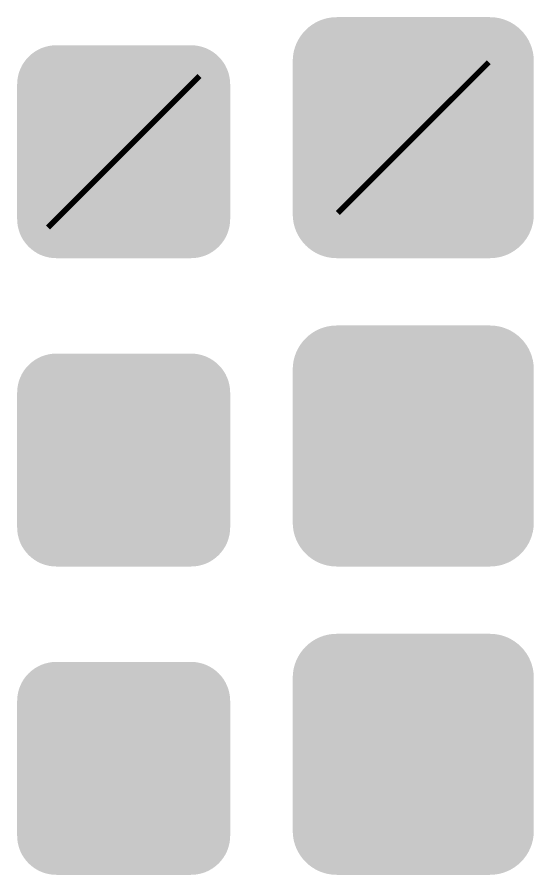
# Model space of a CAD drawing. Header units: millimetres. Extents: x 5277 to 6029, y 2052 to 2709.
# Drawn here: x 5846.91 to 5865.33, y 2557.63 to 2588.23 of the extents above; entities that cross this region are included whole.
import ezdxf

# ---------------------------------------------------------------- set-up
doc = ezdxf.new("R2010")
doc.units = ezdxf.units.MM
doc.layers.add('AutoService', color=7, linetype='CONTINUOUS', true_color=0x000000)

# ---------------------------------------------------------------- blocks, each defined once
blk = doc.blocks.new('602030903_ликв_рз')
at = {"layer": 'AutoService', "linetype": 'Continuous'}
h = blk.add_hatch(color=256, dxfattribs=at)
edge = h.paths.add_edge_path()
edge.add_spline(control_points=[(-0.095, -0.169), (-0.095, 0.599), (0.531, 1.225), (1.3, 1.225)], knot_values=[-1, -1, -1, -1, 0, 0, 0, 0], degree=3, periodic=0)
edge.add_line((1.3, 1.225), (6.108, 1.225))
edge.add_spline(control_points=[(6.108, 1.225), (6.877, 1.225), (7.503, 0.599), (7.503, -0.169)], knot_values=[-1, -1, -1, -1, 0, 0, 0, 0], degree=3, periodic=0)
edge.add_line((7.503, -0.169), (7.503, -4.978))
edge.add_spline(control_points=[(7.503, -4.978), (7.503, -5.747), (6.877, -6.372), (6.108, -6.372)], knot_values=[-1, -1, -1, -1, 0, 0, 0, 0], degree=3, periodic=0)
edge.add_line((6.108, -6.372), (1.3, -6.372))
edge.add_spline(control_points=[(1.3, -6.372), (0.531, -6.372), (-0.095, -5.747), (-0.095, -4.978)], knot_values=[-1, -1, -1, -1, 0, 0, 0, 0], degree=3, periodic=0)
edge.add_line((-0.095, -4.978), (-0.095, -0.169))
edge = h.paths.add_edge_path(flags=16)
edge.add_spline(control_points=[(0.218, -4.978), (0.218, -5.577), (0.701, -6.059), (1.3, -6.059)], knot_values=[-1, -1, -1, -1, 0, 0, 0, 0], degree=3, periodic=0)
edge.add_line((1.3, -6.059), (6.108, -6.059))
edge.add_spline(control_points=[(6.108, -6.059), (6.707, -6.059), (7.19, -5.577), (7.19, -4.978)], knot_values=[-1, -1, -1, -1, 0, 0, 0, 0], degree=3, periodic=0)
edge.add_line((7.19, -4.978), (7.19, -0.169))
edge.add_spline(control_points=[(7.19, -0.169), (7.19, 0.43), (6.707, 0.912), (6.108, 0.912)], knot_values=[-1, -1, -1, -1, 0, 0, 0, 0], degree=3, periodic=0)
edge.add_line((6.108, 0.912), (1.3, 0.912))
edge.add_spline(control_points=[(1.3, 0.912), (0.701, 0.912), (0.218, 0.43), (0.218, -0.169)], knot_values=[-1, -1, -1, -1, 0, 0, 0, 0], degree=3, periodic=0)
edge.add_line((0.218, -0.169), (0.218, -4.978))
at = {"layer": 'AutoService', "linetype": 'Continuous', "true_color": 0xffffff}
h = blk.add_hatch(color=7, dxfattribs=at)
edge = h.paths.add_edge_path()
edge.add_spline(control_points=[(0.218, -4.978), (0.218, -5.577), (0.701, -6.059), (1.3, -6.059)], knot_values=[-1, -1, -1, -1, 0, 0, 0, 0], degree=3, periodic=0)
edge.add_line((1.3, -6.059), (6.108, -6.059))
edge.add_spline(control_points=[(6.108, -6.059), (6.707, -6.059), (7.19, -5.577), (7.19, -4.978)], knot_values=[-1, -1, -1, -1, 0, 0, 0, 0], degree=3, periodic=0)
edge.add_line((7.19, -4.978), (7.19, -0.169))
edge.add_spline(control_points=[(7.19, -0.169), (7.19, 0.43), (6.707, 0.912), (6.108, 0.912)], knot_values=[-1, -1, -1, -1, 0, 0, 0, 0], degree=3, periodic=0)
edge.add_line((6.108, 0.912), (1.3, 0.912))
edge.add_spline(control_points=[(1.3, 0.912), (0.701, 0.912), (0.218, 0.43), (0.218, -0.169)], knot_values=[-1, -1, -1, -1, 0, 0, 0, 0], degree=3, periodic=0)
edge.add_line((0.218, -0.169), (0.218, -4.978))
at = {"layer": 'AutoService', "linetype": 'Continuous'}
h = blk.add_hatch(color=256, dxfattribs=at)
edge = h.paths.add_edge_path()
edge.add_line((0.426, -0.513), (0.426, -4.634))
edge.add_spline(control_points=[(0.426, -4.634), (0.426, -5.305), (0.973, -5.852), (1.644, -5.852)], knot_values=[0, 0, 0, 0, 1, 1, 1, 1], degree=3, periodic=0)
edge.add_line((1.644, -5.852), (5.765, -5.852))
edge.add_spline(control_points=[(5.765, -5.852), (6.435, -5.852), (6.983, -5.305), (6.983, -4.634)], knot_values=[0, 0, 0, 0, 1, 1, 1, 1], degree=3, periodic=0)
edge.add_line((6.983, -4.634), (6.983, -0.513))
edge.add_spline(control_points=[(6.983, -0.513), (6.983, 0.158), (6.435, 0.705), (5.765, 0.705)], knot_values=[0, 0, 0, 0, 1, 1, 1, 1], degree=3, periodic=0)
edge.add_line((5.765, 0.705), (1.644, 0.705))
edge.add_spline(control_points=[(1.644, 0.705), (0.973, 0.705), (0.426, 0.158), (0.426, -0.513)], knot_values=[0, 0, 0, 0, 1, 1, 1, 1], degree=3, periodic=0)
edge = h.paths.add_edge_path(flags=16)
edge.add_spline(control_points=[(0.737, -4.634), (0.737, -5.136), (1.142, -5.541), (1.644, -5.541)], knot_values=[-1, -1, -1, -1, 0, 0, 0, 0], degree=3, periodic=0)
edge.add_line((1.644, -5.541), (5.765, -5.541))
edge.add_spline(control_points=[(5.765, -5.541), (6.267, -5.541), (6.671, -5.136), (6.671, -4.634)], knot_values=[-1, -1, -1, -1, 0, 0, 0, 0], degree=3, periodic=0)
edge.add_line((6.671, -4.634), (6.671, -0.513))
edge.add_spline(control_points=[(6.671, -0.513), (6.671, -0.011), (6.267, 0.394), (5.765, 0.394)], knot_values=[-1, -1, -1, -1, 0, 0, 0, 0], degree=3, periodic=0)
edge.add_line((5.765, 0.394), (1.644, 0.394))
edge.add_spline(control_points=[(1.644, 0.394), (1.142, 0.394), (0.737, -0.011), (0.737, -0.513)], knot_values=[-1, -1, -1, -1, 0, 0, 0, 0], degree=3, periodic=0)
edge.add_line((0.737, -0.513), (0.737, -4.634))
h = blk.add_hatch(color=256, dxfattribs=at)
h.paths.add_polyline_path([(1.918, -0.109), (3.729, -0.109), (4.221, -0.109), (4.963, -0.302), (5.213, -0.496), (5.474, -0.689), (5.736, -1.26), (5.736, -1.639), (5.736, -2.018), (5.474, -2.59), (5.213, -2.783), (4.959, -2.976), (4.217, -3.169), (3.729, -3.169), (2.858, -3.169), (2.858, -5.1), (1.918, -5.1), (1.918, -0.2)])
h.paths.add_polyline_path([(3.729, -0.821), (2.858, -0.821), (2.858, -2.45), (3.729, -2.45), (3.975, -2.45), (4.357, -2.343), (4.494, -2.237), (4.622, -2.135), (4.751, -1.836), (4.751, -1.639), (4.751, -1.442), (4.622, -1.143), (4.494, -1.041), (4.353, -0.931), (3.971, -0.821)], flags=16)
at = {"layer": 'AutoService', "color": 1, "linetype": 'Continuous', "true_color": 0xff0000, "const_width": 0.2}
blk.add_lwpolyline([(1.002, -5.276), (6.406, 0.129)], dxfattribs=at)
blk = doc.blocks.new('602030903_ликв_фз')
at = {"layer": 'AutoService', "linetype": 'Continuous'}
h = blk.add_hatch(color=256, dxfattribs=at)
edge = h.paths.add_edge_path()
edge.add_spline(control_points=[(-0.266, -0.339), (-0.266, 0.523), (0.438, 1.227), (1.3, 1.227)], knot_values=[-1, -1, -1, -1, 0, 0, 0, 0], degree=3, periodic=0)
edge.add_line((1.3, 1.227), (6.769, 1.227))
edge.add_spline(control_points=[(6.769, 1.227), (7.632, 1.227), (8.333, 0.523), (8.333, -0.339)], knot_values=[-1, -1, -1, -1, 0, 0, 0, 0], degree=3, periodic=0)
edge.add_line((8.333, -0.339), (8.333, -5.806))
edge.add_spline(control_points=[(8.333, -5.806), (8.333, -6.669), (7.632, -7.372), (6.769, -7.372)], knot_values=[-1, -1, -1, -1, 0, 0, 0, 0], degree=3, periodic=0)
edge.add_line((6.769, -7.372), (1.3, -7.372))
edge.add_spline(control_points=[(1.3, -7.372), (0.438, -7.372), (-0.266, -6.669), (-0.266, -5.806)], knot_values=[-1, -1, -1, -1, 0, 0, 0, 0], degree=3, periodic=0)
edge.add_line((-0.266, -5.806), (-0.266, -0.339))
edge = h.paths.add_edge_path(flags=16)
edge.add_spline(control_points=[(0.047, -5.806), (0.047, -6.5), (0.606, -7.059), (1.3, -7.059)], knot_values=[-1, -1, -1, -1, 0, 0, 0, 0], degree=3, periodic=0)
edge.add_line((1.3, -7.059), (6.769, -7.059))
edge.add_spline(control_points=[(6.769, -7.059), (7.463, -7.059), (8.022, -6.5), (8.022, -5.806)], knot_values=[-1, -1, -1, -1, 0, 0, 0, 0], degree=3, periodic=0)
edge.add_line((8.022, -5.806), (8.022, -0.339))
edge.add_spline(control_points=[(8.022, -0.339), (8.022, 0.355), (7.463, 0.914), (6.769, 0.914)], knot_values=[-1, -1, -1, -1, 0, 0, 0, 0], degree=3, periodic=0)
edge.add_line((6.769, 0.914), (1.3, 0.914))
edge.add_spline(control_points=[(1.3, 0.914), (0.606, 0.914), (0.047, 0.355), (0.047, -0.339)], knot_values=[-1, -1, -1, -1, 0, 0, 0, 0], degree=3, periodic=0)
edge.add_line((0.047, -0.339), (0.047, -5.806))
at = {"layer": 'AutoService', "linetype": 'Continuous', "true_color": 0xffffff}
h = blk.add_hatch(color=7, dxfattribs=at)
edge = h.paths.add_edge_path()
edge.add_spline(control_points=[(0.047, -5.806), (0.047, -6.5), (0.606, -7.059), (1.3, -7.059)], knot_values=[-1, -1, -1, -1, 0, 0, 0, 0], degree=3, periodic=0)
edge.add_line((1.3, -7.059), (6.769, -7.059))
edge.add_spline(control_points=[(6.769, -7.059), (7.463, -7.059), (8.022, -6.5), (8.022, -5.806)], knot_values=[-1, -1, -1, -1, 0, 0, 0, 0], degree=3, periodic=0)
edge.add_line((8.022, -5.806), (8.022, -0.339))
edge.add_spline(control_points=[(8.022, -0.339), (8.022, 0.355), (7.463, 0.914), (6.769, 0.914)], knot_values=[-1, -1, -1, -1, 0, 0, 0, 0], degree=3, periodic=0)
edge.add_line((6.769, 0.914), (1.3, 0.914))
edge.add_spline(control_points=[(1.3, 0.914), (0.606, 0.914), (0.047, 0.355), (0.047, -0.339)], knot_values=[-1, -1, -1, -1, 0, 0, 0, 0], degree=3, periodic=0)
edge.add_line((0.047, -0.339), (0.047, -5.806))
at = {"layer": 'AutoService', "linetype": 'Continuous'}
h = blk.add_hatch(color=256, dxfattribs=at)
edge = h.paths.add_edge_path()
edge.add_line((0.252, -0.679), (0.252, -5.464))
edge.add_spline(control_points=[(0.252, -5.464), (0.252, -6.23), (0.877, -6.854), (1.642, -6.854)], knot_values=[0, 0, 0, 0, 1, 1, 1, 1], degree=3, periodic=0)
edge.add_line((1.642, -6.854), (6.427, -6.854))
edge.add_spline(control_points=[(6.427, -6.854), (7.193, -6.854), (7.815, -6.23), (7.815, -5.464)], knot_values=[0, 0, 0, 0, 1, 1, 1, 1], degree=3, periodic=0)
edge.add_line((7.815, -5.464), (7.815, -0.679))
edge.add_spline(control_points=[(7.815, -0.679), (7.815, 0.086), (7.193, 0.709), (6.427, 0.709)], knot_values=[0, 0, 0, 0, 1, 1, 1, 1], degree=3, periodic=0)
edge.add_line((6.427, 0.709), (1.642, 0.709))
edge.add_spline(control_points=[(1.642, 0.709), (0.877, 0.709), (0.252, 0.086), (0.252, -0.679)], knot_values=[0, 0, 0, 0, 1, 1, 1, 1], degree=3, periodic=0)
edge = h.paths.add_edge_path(flags=16)
edge.add_line((0.565, -0.679), (0.565, -5.464))
edge.add_spline(control_points=[(0.565, -5.464), (0.565, -6.06), (1.046, -6.541), (1.642, -6.541)], knot_values=[-1, -1, -1, -1, 0, 0, 0, 0], degree=3, periodic=0)
edge.add_line((1.642, -6.541), (6.427, -6.541))
edge.add_spline(control_points=[(6.427, -6.541), (7.024, -6.541), (7.502, -6.06), (7.502, -5.464)], knot_values=[-1, -1, -1, -1, 0, 0, 0, 0], degree=3, periodic=0)
edge.add_line((7.502, -5.464), (7.502, -0.679))
edge.add_spline(control_points=[(7.502, -0.679), (7.502, -0.083), (7.024, 0.396), (6.427, 0.396)], knot_values=[-1, -1, -1, -1, 0, 0, 0, 0], degree=3, periodic=0)
edge.add_line((6.427, 0.396), (1.642, 0.396))
edge.add_spline(control_points=[(1.642, 0.396), (1.046, 0.396), (0.565, -0.083), (0.565, -0.679)], knot_values=[-1, -1, -1, -1, 0, 0, 0, 0], degree=3, periodic=0)
h = blk.add_hatch(color=256, dxfattribs=at)
edge = h.paths.add_edge_path()
edge.add_line((0.77, -1.021), (0.77, -5.124))
edge.add_spline(control_points=[(0.77, -5.124), (0.77, -5.792), (1.314, -6.336), (1.982, -6.336)], knot_values=[0, 0, 0, 0, 1, 1, 1, 1], degree=3, periodic=0)
edge.add_line((1.982, -6.336), (6.085, -6.336))
edge.add_spline(control_points=[(6.085, -6.336), (6.753, -6.336), (7.297, -5.792), (7.297, -5.124)], knot_values=[0, 0, 0, 0, 1, 1, 1, 1], degree=3, periodic=0)
edge.add_line((7.297, -5.124), (7.297, -1.021))
edge.add_spline(control_points=[(7.297, -1.021), (7.297, -0.353), (6.753, 0.191), (6.085, 0.191)], knot_values=[0, 0, 0, 0, 1, 1, 1, 1], degree=3, periodic=0)
edge.add_line((6.085, 0.191), (1.982, 0.191))
edge.add_spline(control_points=[(1.982, 0.191), (1.314, 0.191), (0.77, -0.353), (0.77, -1.021)], knot_values=[0, 0, 0, 0, 1, 1, 1, 1], degree=3, periodic=0)
edge = h.paths.add_edge_path(flags=16)
edge.add_line((1.081, -1.021), (1.081, -5.124))
edge.add_spline(control_points=[(1.081, -5.124), (1.081, -5.624), (1.482, -6.025), (1.982, -6.025)], knot_values=[-1, -1, -1, -1, 0, 0, 0, 0], degree=3, periodic=0)
edge.add_line((1.982, -6.025), (6.085, -6.025))
edge.add_spline(control_points=[(6.085, -6.025), (6.585, -6.025), (6.986, -5.624), (6.986, -5.124)], knot_values=[-1, -1, -1, -1, 0, 0, 0, 0], degree=3, periodic=0)
edge.add_line((6.986, -5.124), (6.986, -1.021))
edge.add_spline(control_points=[(6.986, -1.021), (6.986, -0.521), (6.585, -0.12), (6.085, -0.12)], knot_values=[-1, -1, -1, -1, 0, 0, 0, 0], degree=3, periodic=0)
edge.add_line((6.085, -0.12), (1.982, -0.12))
edge.add_spline(control_points=[(1.982, -0.12), (1.482, -0.12), (1.081, -0.521), (1.081, -1.021)], knot_values=[-1, -1, -1, -1, 0, 0, 0, 0], degree=3, periodic=0)
h = blk.add_hatch(color=256, dxfattribs=at)
h.paths.add_polyline_path([(2.233, -0.617), (4.043, -0.617), (4.535, -0.617), (5.277, -0.81), (5.527, -1.003), (5.789, -1.196), (6.05, -1.768), (6.05, -2.147), (6.05, -2.526), (5.789, -3.097), (5.527, -3.291), (5.274, -3.484), (4.531, -3.677), (4.043, -3.677), (3.172, -3.677), (3.172, -5.608), (2.233, -5.608), (2.233, -0.708)])
h.paths.add_polyline_path([(4.043, -1.329), (3.172, -1.329), (3.172, -2.957), (4.043, -2.957), (4.289, -2.957), (4.672, -2.851), (4.808, -2.745), (4.937, -2.643), (5.065, -2.344), (5.065, -2.147), (5.065, -1.95), (4.937, -1.651), (4.808, -1.549), (4.668, -1.439), (4.285, -1.329)], flags=16)
at = {"layer": 'AutoService', "color": 1, "linetype": 'Continuous', "true_color": 0xff0000, "const_width": 0.2}
blk.add_lwpolyline([(1.344, -5.762), (6.723, -0.383)], dxfattribs=at)
blk = doc.blocks.new('602030904_сущ_рз')
at = {"layer": 'AutoService', "linetype": 'Continuous'}
h = blk.add_hatch(color=256, dxfattribs=at)
edge = h.paths.add_edge_path()
edge.add_spline(control_points=[(-0.095, -0.169), (-0.095, 0.599), (0.531, 1.225), (1.3, 1.225)], knot_values=[-1, -1, -1, -1, 0, 0, 0, 0], degree=3, periodic=0)
edge.add_line((1.3, 1.225), (6.108, 1.225))
edge.add_spline(control_points=[(6.108, 1.225), (6.877, 1.225), (7.503, 0.599), (7.503, -0.169)], knot_values=[-1, -1, -1, -1, 0, 0, 0, 0], degree=3, periodic=0)
edge.add_line((7.503, -0.169), (7.503, -4.978))
edge.add_spline(control_points=[(7.503, -4.978), (7.503, -5.747), (6.877, -6.372), (6.108, -6.372)], knot_values=[-1, -1, -1, -1, 0, 0, 0, 0], degree=3, periodic=0)
edge.add_line((6.108, -6.372), (1.3, -6.372))
edge.add_spline(control_points=[(1.3, -6.372), (0.531, -6.372), (-0.095, -5.747), (-0.095, -4.978)], knot_values=[-1, -1, -1, -1, 0, 0, 0, 0], degree=3, periodic=0)
edge.add_line((-0.095, -4.978), (-0.095, -0.169))
edge = h.paths.add_edge_path(flags=16)
edge.add_spline(control_points=[(0.218, -4.978), (0.218, -5.577), (0.701, -6.059), (1.3, -6.059)], knot_values=[-1, -1, -1, -1, 0, 0, 0, 0], degree=3, periodic=0)
edge.add_line((1.3, -6.059), (6.108, -6.059))
edge.add_spline(control_points=[(6.108, -6.059), (6.707, -6.059), (7.19, -5.577), (7.19, -4.978)], knot_values=[-1, -1, -1, -1, 0, 0, 0, 0], degree=3, periodic=0)
edge.add_line((7.19, -4.978), (7.19, -0.169))
edge.add_spline(control_points=[(7.19, -0.169), (7.19, 0.43), (6.707, 0.912), (6.108, 0.912)], knot_values=[-1, -1, -1, -1, 0, 0, 0, 0], degree=3, periodic=0)
edge.add_line((6.108, 0.912), (1.3, 0.912))
edge.add_spline(control_points=[(1.3, 0.912), (0.701, 0.912), (0.218, 0.43), (0.218, -0.169)], knot_values=[-1, -1, -1, -1, 0, 0, 0, 0], degree=3, periodic=0)
edge.add_line((0.218, -0.169), (0.218, -4.978))
at = {"layer": 'AutoService', "linetype": 'Continuous', "true_color": 0xffffff}
h = blk.add_hatch(color=7, dxfattribs=at)
edge = h.paths.add_edge_path()
edge.add_spline(control_points=[(0.218, -4.978), (0.218, -5.577), (0.701, -6.059), (1.3, -6.059)], knot_values=[-1, -1, -1, -1, 0, 0, 0, 0], degree=3, periodic=0)
edge.add_line((1.3, -6.059), (6.108, -6.059))
edge.add_spline(control_points=[(6.108, -6.059), (6.707, -6.059), (7.19, -5.577), (7.19, -4.978)], knot_values=[-1, -1, -1, -1, 0, 0, 0, 0], degree=3, periodic=0)
edge.add_line((7.19, -4.978), (7.19, -0.169))
edge.add_spline(control_points=[(7.19, -0.169), (7.19, 0.43), (6.707, 0.912), (6.108, 0.912)], knot_values=[-1, -1, -1, -1, 0, 0, 0, 0], degree=3, periodic=0)
edge.add_line((6.108, 0.912), (1.3, 0.912))
edge.add_spline(control_points=[(1.3, 0.912), (0.701, 0.912), (0.218, 0.43), (0.218, -0.169)], knot_values=[-1, -1, -1, -1, 0, 0, 0, 0], degree=3, periodic=0)
edge.add_line((0.218, -0.169), (0.218, -4.978))
at = {"layer": 'AutoService', "linetype": 'Continuous'}
h = blk.add_hatch(color=256, dxfattribs=at)
edge = h.paths.add_edge_path()
edge.add_line((0.426, -0.513), (0.426, -4.634))
edge.add_spline(control_points=[(0.426, -4.634), (0.426, -5.305), (0.973, -5.852), (1.644, -5.852)], knot_values=[0, 0, 0, 0, 1, 1, 1, 1], degree=3, periodic=0)
edge.add_line((1.644, -5.852), (5.765, -5.852))
edge.add_spline(control_points=[(5.765, -5.852), (6.435, -5.852), (6.983, -5.305), (6.983, -4.634)], knot_values=[0, 0, 0, 0, 1, 1, 1, 1], degree=3, periodic=0)
edge.add_line((6.983, -4.634), (6.983, -0.513))
edge.add_spline(control_points=[(6.983, -0.513), (6.983, 0.158), (6.435, 0.705), (5.765, 0.705)], knot_values=[0, 0, 0, 0, 1, 1, 1, 1], degree=3, periodic=0)
edge.add_line((5.765, 0.705), (1.644, 0.705))
edge.add_spline(control_points=[(1.644, 0.705), (0.973, 0.705), (0.426, 0.158), (0.426, -0.513)], knot_values=[0, 0, 0, 0, 1, 1, 1, 1], degree=3, periodic=0)
edge = h.paths.add_edge_path(flags=16)
edge.add_spline(control_points=[(0.737, -4.634), (0.737, -5.136), (1.142, -5.541), (1.644, -5.541)], knot_values=[-1, -1, -1, -1, 0, 0, 0, 0], degree=3, periodic=0)
edge.add_line((1.644, -5.541), (5.765, -5.541))
edge.add_spline(control_points=[(5.765, -5.541), (6.267, -5.541), (6.671, -5.136), (6.671, -4.634)], knot_values=[-1, -1, -1, -1, 0, 0, 0, 0], degree=3, periodic=0)
edge.add_line((6.671, -4.634), (6.671, -0.513))
edge.add_spline(control_points=[(6.671, -0.513), (6.671, -0.011), (6.267, 0.394), (5.765, 0.394)], knot_values=[-1, -1, -1, -1, 0, 0, 0, 0], degree=3, periodic=0)
edge.add_line((5.765, 0.394), (1.644, 0.394))
edge.add_spline(control_points=[(1.644, 0.394), (1.142, 0.394), (0.737, -0.011), (0.737, -0.513)], knot_values=[-1, -1, -1, -1, 0, 0, 0, 0], degree=3, periodic=0)
edge.add_line((0.737, -0.513), (0.737, -4.634))
h = blk.add_hatch(color=256, dxfattribs=at)
h.paths.add_polyline_path([(1.485, -0.369), (1.97, -0.369), (2.791, -4.355), (4.582, -4.355), (5.403, -0.369), (5.888, -0.369), (4.979, -4.806), (2.394, -4.806)])
h.paths.add_polyline_path([(2.946, -0.911), (2.97, -0.889), (3.024, -0.867), (3.054, -0.867), (3.084, -0.867), (3.136, -0.889), (3.158, -0.911), (3.18, -0.933), (3.202, -0.985), (3.202, -1.016), (3.202, -1.022), (3.202, -1.086), (3.246, -1.192), (3.289, -1.234), (3.333, -1.276), (3.441, -1.319), (3.505, -1.319), (3.569, -1.319), (3.677, -1.275), (3.72, -1.231), (3.764, -1.187), (3.808, -1.08), (3.808, -1.016), (3.808, -0.948), (3.872, -0.874), (3.936, -0.867), (3.956, -0.867), (3.986, -0.867), (4.04, -0.889), (4.064, -0.911), (4.087, -0.933), (4.111, -0.985), (4.111, -1.016), (4.111, -1.08), (4.155, -1.187), (4.198, -1.231), (4.242, -1.275), (4.35, -1.319), (4.414, -1.319), (4.478, -1.319), (4.584, -1.275), (4.626, -1.231), (4.668, -1.187), (4.71, -1.08), (4.71, -1.016), (4.71, -0.985), (4.733, -0.933), (4.757, -0.911), (4.781, -0.889), (4.834, -0.867), (4.865, -0.867), (4.895, -0.867), (4.949, -0.889), (4.972, -0.911), (4.996, -0.933), (5.02, -0.985), (5.02, -1.016), (5.02, -1.14), (4.93, -1.354), (4.841, -1.443), (4.752, -1.532), (4.538, -1.621), (4.414, -1.621), (4.276, -1.621), (4.047, -1.52), (3.956, -1.42), (3.865, -1.52), (3.64, -1.621), (3.505, -1.621), (3.37, -1.621), (3.145, -1.52), (3.054, -1.42), (2.963, -1.52), (2.734, -1.621), (2.596, -1.621), (2.596, -1.319), (2.66, -1.319), (2.768, -1.276), (2.811, -1.234), (2.855, -1.192), (2.899, -1.086), (2.899, -1.022), (2.899, -1.016), (2.899, -0.985), (2.923, -0.933)])
blk = doc.blocks.new('602030904_сущ_фз')
at = {"layer": 'AutoService', "linetype": 'Continuous'}
h = blk.add_hatch(color=256, dxfattribs=at)
edge = h.paths.add_edge_path()
edge.add_spline(control_points=[(-0.266, -0.339), (-0.266, 0.523), (0.438, 1.227), (1.3, 1.227)], knot_values=[-1, -1, -1, -1, 0, 0, 0, 0], degree=3, periodic=0)
edge.add_line((1.3, 1.227), (6.769, 1.227))
edge.add_spline(control_points=[(6.769, 1.227), (7.632, 1.227), (8.333, 0.523), (8.333, -0.339)], knot_values=[-1, -1, -1, -1, 0, 0, 0, 0], degree=3, periodic=0)
edge.add_line((8.333, -0.339), (8.333, -5.806))
edge.add_spline(control_points=[(8.333, -5.806), (8.333, -6.669), (7.632, -7.372), (6.769, -7.372)], knot_values=[-1, -1, -1, -1, 0, 0, 0, 0], degree=3, periodic=0)
edge.add_line((6.769, -7.372), (1.3, -7.372))
edge.add_spline(control_points=[(1.3, -7.372), (0.438, -7.372), (-0.266, -6.669), (-0.266, -5.806)], knot_values=[-1, -1, -1, -1, 0, 0, 0, 0], degree=3, periodic=0)
edge.add_line((-0.266, -5.806), (-0.266, -0.339))
edge = h.paths.add_edge_path(flags=16)
edge.add_spline(control_points=[(0.047, -5.806), (0.047, -6.5), (0.606, -7.059), (1.3, -7.059)], knot_values=[-1, -1, -1, -1, 0, 0, 0, 0], degree=3, periodic=0)
edge.add_line((1.3, -7.059), (6.769, -7.059))
edge.add_spline(control_points=[(6.769, -7.059), (7.463, -7.059), (8.022, -6.5), (8.022, -5.806)], knot_values=[-1, -1, -1, -1, 0, 0, 0, 0], degree=3, periodic=0)
edge.add_line((8.022, -5.806), (8.022, -0.339))
edge.add_spline(control_points=[(8.022, -0.339), (8.022, 0.355), (7.463, 0.914), (6.769, 0.914)], knot_values=[-1, -1, -1, -1, 0, 0, 0, 0], degree=3, periodic=0)
edge.add_line((6.769, 0.914), (1.3, 0.914))
edge.add_spline(control_points=[(1.3, 0.914), (0.606, 0.914), (0.047, 0.355), (0.047, -0.339)], knot_values=[-1, -1, -1, -1, 0, 0, 0, 0], degree=3, periodic=0)
edge.add_line((0.047, -0.339), (0.047, -5.806))
at = {"layer": 'AutoService', "linetype": 'Continuous', "true_color": 0xffffff}
h = blk.add_hatch(color=7, dxfattribs=at)
edge = h.paths.add_edge_path()
edge.add_spline(control_points=[(0.047, -5.806), (0.047, -6.5), (0.606, -7.059), (1.3, -7.059)], knot_values=[-1, -1, -1, -1, 0, 0, 0, 0], degree=3, periodic=0)
edge.add_line((1.3, -7.059), (6.769, -7.059))
edge.add_spline(control_points=[(6.769, -7.059), (7.463, -7.059), (8.022, -6.5), (8.022, -5.806)], knot_values=[-1, -1, -1, -1, 0, 0, 0, 0], degree=3, periodic=0)
edge.add_line((8.022, -5.806), (8.022, -0.339))
edge.add_spline(control_points=[(8.022, -0.339), (8.022, 0.355), (7.463, 0.914), (6.769, 0.914)], knot_values=[-1, -1, -1, -1, 0, 0, 0, 0], degree=3, periodic=0)
edge.add_line((6.769, 0.914), (1.3, 0.914))
edge.add_spline(control_points=[(1.3, 0.914), (0.606, 0.914), (0.047, 0.355), (0.047, -0.339)], knot_values=[-1, -1, -1, -1, 0, 0, 0, 0], degree=3, periodic=0)
edge.add_line((0.047, -0.339), (0.047, -5.806))
at = {"layer": 'AutoService', "linetype": 'Continuous'}
h = blk.add_hatch(color=256, dxfattribs=at)
edge = h.paths.add_edge_path()
edge.add_line((0.252, -0.679), (0.252, -5.464))
edge.add_spline(control_points=[(0.252, -5.464), (0.252, -6.23), (0.877, -6.854), (1.642, -6.854)], knot_values=[0, 0, 0, 0, 1, 1, 1, 1], degree=3, periodic=0)
edge.add_line((1.642, -6.854), (6.427, -6.854))
edge.add_spline(control_points=[(6.427, -6.854), (7.193, -6.854), (7.815, -6.23), (7.815, -5.464)], knot_values=[0, 0, 0, 0, 1, 1, 1, 1], degree=3, periodic=0)
edge.add_line((7.815, -5.464), (7.815, -0.679))
edge.add_spline(control_points=[(7.815, -0.679), (7.815, 0.086), (7.193, 0.709), (6.427, 0.709)], knot_values=[0, 0, 0, 0, 1, 1, 1, 1], degree=3, periodic=0)
edge.add_line((6.427, 0.709), (1.642, 0.709))
edge.add_spline(control_points=[(1.642, 0.709), (0.877, 0.709), (0.252, 0.086), (0.252, -0.679)], knot_values=[0, 0, 0, 0, 1, 1, 1, 1], degree=3, periodic=0)
edge = h.paths.add_edge_path(flags=16)
edge.add_line((0.565, -0.679), (0.565, -5.464))
edge.add_spline(control_points=[(0.565, -5.464), (0.565, -6.06), (1.046, -6.541), (1.642, -6.541)], knot_values=[-1, -1, -1, -1, 0, 0, 0, 0], degree=3, periodic=0)
edge.add_line((1.642, -6.541), (6.427, -6.541))
edge.add_spline(control_points=[(6.427, -6.541), (7.024, -6.541), (7.502, -6.06), (7.502, -5.464)], knot_values=[-1, -1, -1, -1, 0, 0, 0, 0], degree=3, periodic=0)
edge.add_line((7.502, -5.464), (7.502, -0.679))
edge.add_spline(control_points=[(7.502, -0.679), (7.502, -0.083), (7.024, 0.396), (6.427, 0.396)], knot_values=[-1, -1, -1, -1, 0, 0, 0, 0], degree=3, periodic=0)
edge.add_line((6.427, 0.396), (1.642, 0.396))
edge.add_spline(control_points=[(1.642, 0.396), (1.046, 0.396), (0.565, -0.083), (0.565, -0.679)], knot_values=[-1, -1, -1, -1, 0, 0, 0, 0], degree=3, periodic=0)
h = blk.add_hatch(color=256, dxfattribs=at)
edge = h.paths.add_edge_path()
edge.add_line((0.77, -1.021), (0.77, -5.124))
edge.add_spline(control_points=[(0.77, -5.124), (0.77, -5.792), (1.314, -6.336), (1.982, -6.336)], knot_values=[0, 0, 0, 0, 1, 1, 1, 1], degree=3, periodic=0)
edge.add_line((1.982, -6.336), (6.085, -6.336))
edge.add_spline(control_points=[(6.085, -6.336), (6.753, -6.336), (7.297, -5.792), (7.297, -5.124)], knot_values=[0, 0, 0, 0, 1, 1, 1, 1], degree=3, periodic=0)
edge.add_line((7.297, -5.124), (7.297, -1.021))
edge.add_spline(control_points=[(7.297, -1.021), (7.297, -0.353), (6.753, 0.191), (6.085, 0.191)], knot_values=[0, 0, 0, 0, 1, 1, 1, 1], degree=3, periodic=0)
edge.add_line((6.085, 0.191), (1.982, 0.191))
edge.add_spline(control_points=[(1.982, 0.191), (1.314, 0.191), (0.77, -0.353), (0.77, -1.021)], knot_values=[0, 0, 0, 0, 1, 1, 1, 1], degree=3, periodic=0)
edge = h.paths.add_edge_path(flags=16)
edge.add_line((1.081, -1.021), (1.081, -5.124))
edge.add_spline(control_points=[(1.081, -5.124), (1.081, -5.624), (1.482, -6.025), (1.982, -6.025)], knot_values=[-1, -1, -1, -1, 0, 0, 0, 0], degree=3, periodic=0)
edge.add_line((1.982, -6.025), (6.085, -6.025))
edge.add_spline(control_points=[(6.085, -6.025), (6.585, -6.025), (6.986, -5.624), (6.986, -5.124)], knot_values=[-1, -1, -1, -1, 0, 0, 0, 0], degree=3, periodic=0)
edge.add_line((6.986, -5.124), (6.986, -1.021))
edge.add_spline(control_points=[(6.986, -1.021), (6.986, -0.521), (6.585, -0.12), (6.085, -0.12)], knot_values=[-1, -1, -1, -1, 0, 0, 0, 0], degree=3, periodic=0)
edge.add_line((6.085, -0.12), (1.982, -0.12))
edge.add_spline(control_points=[(1.982, -0.12), (1.482, -0.12), (1.081, -0.521), (1.081, -1.021)], knot_values=[-1, -1, -1, -1, 0, 0, 0, 0], degree=3, periodic=0)
h = blk.add_hatch(color=256, dxfattribs=at)
h.paths.add_polyline_path([(1.8, -0.877), (2.284, -0.877), (3.106, -4.863), (4.896, -4.863), (5.718, -0.877), (6.202, -0.877), (5.294, -5.314), (2.708, -5.314)])
h.paths.add_polyline_path([(3.26, -1.419), (3.284, -1.397), (3.338, -1.375), (3.368, -1.375), (3.398, -1.375), (3.451, -1.397), (3.473, -1.419), (3.494, -1.441), (3.516, -1.493), (3.516, -1.523), (3.516, -1.53), (3.516, -1.594), (3.56, -1.7), (3.604, -1.742), (3.648, -1.784), (3.755, -1.826), (3.819, -1.826), (3.883, -1.826), (3.991, -1.783), (4.035, -1.739), (4.078, -1.695), (4.122, -1.587), (4.122, -1.523), (4.122, -1.456), (4.186, -1.382), (4.25, -1.375), (4.27, -1.375), (4.301, -1.375), (4.354, -1.397), (4.378, -1.419), (4.402, -1.441), (4.425, -1.493), (4.425, -1.523), (4.425, -1.587), (4.469, -1.695), (4.513, -1.739), (4.556, -1.783), (4.664, -1.826), (4.728, -1.826), (4.792, -1.826), (4.898, -1.783), (4.94, -1.739), (4.982, -1.695), (5.024, -1.587), (5.024, -1.523), (5.024, -1.493), (5.048, -1.441), (5.071, -1.419), (5.095, -1.397), (5.149, -1.375), (5.179, -1.375), (5.209, -1.375), (5.263, -1.397), (5.287, -1.419), (5.31, -1.441), (5.334, -1.493), (5.334, -1.523), (5.334, -1.648), (5.245, -1.862), (5.156, -1.951), (5.066, -2.04), (4.853, -2.129), (4.728, -2.129), (4.59, -2.129), (4.361, -2.028), (4.27, -1.927), (4.179, -2.028), (3.954, -2.129), (3.819, -2.129), (3.685, -2.129), (3.459, -2.028), (3.368, -1.927), (3.277, -2.028), (3.048, -2.129), (2.91, -2.129), (2.91, -1.826), (2.974, -1.826), (3.082, -1.784), (3.126, -1.742), (3.17, -1.7), (3.213, -1.594), (3.213, -1.53), (3.213, -1.523), (3.213, -1.493), (3.237, -1.441)])
blk = doc.blocks.new('602030904_план_рз')
at = {"layer": 'AutoService', "linetype": 'Continuous'}
h = blk.add_hatch(color=256, dxfattribs=at)
edge = h.paths.add_edge_path()
edge.add_spline(control_points=[(-0.095, -0.169), (-0.095, 0.599), (0.531, 1.225), (1.3, 1.225)], knot_values=[-1, -1, -1, -1, 0, 0, 0, 0], degree=3, periodic=0)
edge.add_line((1.3, 1.225), (6.108, 1.225))
edge.add_spline(control_points=[(6.108, 1.225), (6.877, 1.225), (7.503, 0.599), (7.503, -0.169)], knot_values=[-1, -1, -1, -1, 0, 0, 0, 0], degree=3, periodic=0)
edge.add_line((7.503, -0.169), (7.503, -4.978))
edge.add_spline(control_points=[(7.503, -4.978), (7.503, -5.747), (6.877, -6.372), (6.108, -6.372)], knot_values=[-1, -1, -1, -1, 0, 0, 0, 0], degree=3, periodic=0)
edge.add_line((6.108, -6.372), (1.3, -6.372))
edge.add_spline(control_points=[(1.3, -6.372), (0.531, -6.372), (-0.095, -5.747), (-0.095, -4.978)], knot_values=[-1, -1, -1, -1, 0, 0, 0, 0], degree=3, periodic=0)
edge.add_line((-0.095, -4.978), (-0.095, -0.169))
edge = h.paths.add_edge_path(flags=16)
edge.add_spline(control_points=[(0.218, -4.978), (0.218, -5.577), (0.701, -6.059), (1.3, -6.059)], knot_values=[-1, -1, -1, -1, 0, 0, 0, 0], degree=3, periodic=0)
edge.add_line((1.3, -6.059), (6.108, -6.059))
edge.add_spline(control_points=[(6.108, -6.059), (6.707, -6.059), (7.19, -5.577), (7.19, -4.978)], knot_values=[-1, -1, -1, -1, 0, 0, 0, 0], degree=3, periodic=0)
edge.add_line((7.19, -4.978), (7.19, -0.169))
edge.add_spline(control_points=[(7.19, -0.169), (7.19, 0.43), (6.707, 0.912), (6.108, 0.912)], knot_values=[-1, -1, -1, -1, 0, 0, 0, 0], degree=3, periodic=0)
edge.add_line((6.108, 0.912), (1.3, 0.912))
edge.add_spline(control_points=[(1.3, 0.912), (0.701, 0.912), (0.218, 0.43), (0.218, -0.169)], knot_values=[-1, -1, -1, -1, 0, 0, 0, 0], degree=3, periodic=0)
edge.add_line((0.218, -0.169), (0.218, -4.978))
at = {"layer": 'AutoService', "linetype": 'Continuous', "true_color": 0xff0000}
h = blk.add_hatch(color=1, dxfattribs=at)
edge = h.paths.add_edge_path()
edge.add_spline(control_points=[(0.218, -4.978), (0.218, -5.577), (0.701, -6.059), (1.3, -6.059)], knot_values=[-1, -1, -1, -1, 0, 0, 0, 0], degree=3, periodic=0)
edge.add_line((1.3, -6.059), (6.108, -6.059))
edge.add_spline(control_points=[(6.108, -6.059), (6.707, -6.059), (7.19, -5.577), (7.19, -4.978)], knot_values=[-1, -1, -1, -1, 0, 0, 0, 0], degree=3, periodic=0)
edge.add_line((7.19, -4.978), (7.19, -0.169))
edge.add_spline(control_points=[(7.19, -0.169), (7.19, 0.43), (6.707, 0.912), (6.108, 0.912)], knot_values=[-1, -1, -1, -1, 0, 0, 0, 0], degree=3, periodic=0)
edge.add_line((6.108, 0.912), (1.3, 0.912))
edge.add_spline(control_points=[(1.3, 0.912), (0.701, 0.912), (0.218, 0.43), (0.218, -0.169)], knot_values=[-1, -1, -1, -1, 0, 0, 0, 0], degree=3, periodic=0)
edge.add_line((0.218, -0.169), (0.218, -4.978))
at = {"layer": 'AutoService', "linetype": 'Continuous'}
h = blk.add_hatch(color=256, dxfattribs=at)
edge = h.paths.add_edge_path()
edge.add_line((0.426, -0.513), (0.426, -4.634))
edge.add_spline(control_points=[(0.426, -4.634), (0.426, -5.305), (0.973, -5.852), (1.644, -5.852)], knot_values=[0, 0, 0, 0, 1, 1, 1, 1], degree=3, periodic=0)
edge.add_line((1.644, -5.852), (5.765, -5.852))
edge.add_spline(control_points=[(5.765, -5.852), (6.435, -5.852), (6.983, -5.305), (6.983, -4.634)], knot_values=[0, 0, 0, 0, 1, 1, 1, 1], degree=3, periodic=0)
edge.add_line((6.983, -4.634), (6.983, -0.513))
edge.add_spline(control_points=[(6.983, -0.513), (6.983, 0.158), (6.435, 0.705), (5.765, 0.705)], knot_values=[0, 0, 0, 0, 1, 1, 1, 1], degree=3, periodic=0)
edge.add_line((5.765, 0.705), (1.644, 0.705))
edge.add_spline(control_points=[(1.644, 0.705), (0.973, 0.705), (0.426, 0.158), (0.426, -0.513)], knot_values=[0, 0, 0, 0, 1, 1, 1, 1], degree=3, periodic=0)
edge = h.paths.add_edge_path(flags=16)
edge.add_spline(control_points=[(0.737, -4.634), (0.737, -5.136), (1.142, -5.541), (1.644, -5.541)], knot_values=[-1, -1, -1, -1, 0, 0, 0, 0], degree=3, periodic=0)
edge.add_line((1.644, -5.541), (5.765, -5.541))
edge.add_spline(control_points=[(5.765, -5.541), (6.267, -5.541), (6.671, -5.136), (6.671, -4.634)], knot_values=[-1, -1, -1, -1, 0, 0, 0, 0], degree=3, periodic=0)
edge.add_line((6.671, -4.634), (6.671, -0.513))
edge.add_spline(control_points=[(6.671, -0.513), (6.671, -0.011), (6.267, 0.394), (5.765, 0.394)], knot_values=[-1, -1, -1, -1, 0, 0, 0, 0], degree=3, periodic=0)
edge.add_line((5.765, 0.394), (1.644, 0.394))
edge.add_spline(control_points=[(1.644, 0.394), (1.142, 0.394), (0.737, -0.011), (0.737, -0.513)], knot_values=[-1, -1, -1, -1, 0, 0, 0, 0], degree=3, periodic=0)
edge.add_line((0.737, -0.513), (0.737, -4.634))
h = blk.add_hatch(color=256, dxfattribs=at)
h.paths.add_polyline_path([(1.485, -0.369), (1.97, -0.369), (2.791, -4.355), (4.582, -4.355), (5.403, -0.369), (5.888, -0.369), (4.979, -4.806), (2.394, -4.806)])
h.paths.add_polyline_path([(2.946, -0.911), (2.97, -0.889), (3.024, -0.867), (3.054, -0.867), (3.084, -0.867), (3.136, -0.889), (3.158, -0.911), (3.18, -0.933), (3.202, -0.985), (3.202, -1.016), (3.202, -1.022), (3.202, -1.086), (3.246, -1.192), (3.289, -1.234), (3.333, -1.276), (3.441, -1.319), (3.505, -1.319), (3.569, -1.319), (3.677, -1.275), (3.72, -1.231), (3.764, -1.187), (3.808, -1.08), (3.808, -1.016), (3.808, -0.948), (3.872, -0.874), (3.936, -0.867), (3.956, -0.867), (3.986, -0.867), (4.04, -0.889), (4.064, -0.911), (4.087, -0.933), (4.111, -0.985), (4.111, -1.016), (4.111, -1.08), (4.155, -1.187), (4.198, -1.231), (4.242, -1.275), (4.35, -1.319), (4.414, -1.319), (4.478, -1.319), (4.584, -1.275), (4.626, -1.231), (4.668, -1.187), (4.71, -1.08), (4.71, -1.016), (4.71, -0.985), (4.733, -0.933), (4.757, -0.911), (4.781, -0.889), (4.834, -0.867), (4.865, -0.867), (4.895, -0.867), (4.949, -0.889), (4.972, -0.911), (4.996, -0.933), (5.02, -0.985), (5.02, -1.016), (5.02, -1.14), (4.93, -1.354), (4.841, -1.443), (4.752, -1.532), (4.538, -1.621), (4.414, -1.621), (4.276, -1.621), (4.047, -1.52), (3.956, -1.42), (3.865, -1.52), (3.64, -1.621), (3.505, -1.621), (3.37, -1.621), (3.145, -1.52), (3.054, -1.42), (2.963, -1.52), (2.734, -1.621), (2.596, -1.621), (2.596, -1.319), (2.66, -1.319), (2.768, -1.276), (2.811, -1.234), (2.855, -1.192), (2.899, -1.086), (2.899, -1.022), (2.899, -1.016), (2.899, -0.985), (2.923, -0.933)])
blk = doc.blocks.new('602030904_план_фз')
at = {"layer": 'AutoService', "linetype": 'Continuous'}
h = blk.add_hatch(color=256, dxfattribs=at)
edge = h.paths.add_edge_path()
edge.add_spline(control_points=[(-0.266, -0.339), (-0.266, 0.523), (0.438, 1.227), (1.3, 1.227)], knot_values=[-1, -1, -1, -1, 0, 0, 0, 0], degree=3, periodic=0)
edge.add_line((1.3, 1.227), (6.769, 1.227))
edge.add_spline(control_points=[(6.769, 1.227), (7.632, 1.227), (8.333, 0.523), (8.333, -0.339)], knot_values=[-1, -1, -1, -1, 0, 0, 0, 0], degree=3, periodic=0)
edge.add_line((8.333, -0.339), (8.333, -5.806))
edge.add_spline(control_points=[(8.333, -5.806), (8.333, -6.669), (7.632, -7.372), (6.769, -7.372)], knot_values=[-1, -1, -1, -1, 0, 0, 0, 0], degree=3, periodic=0)
edge.add_line((6.769, -7.372), (1.3, -7.372))
edge.add_spline(control_points=[(1.3, -7.372), (0.438, -7.372), (-0.266, -6.669), (-0.266, -5.806)], knot_values=[-1, -1, -1, -1, 0, 0, 0, 0], degree=3, periodic=0)
edge.add_line((-0.266, -5.806), (-0.266, -0.339))
edge = h.paths.add_edge_path(flags=16)
edge.add_spline(control_points=[(0.047, -5.806), (0.047, -6.5), (0.606, -7.059), (1.3, -7.059)], knot_values=[-1, -1, -1, -1, 0, 0, 0, 0], degree=3, periodic=0)
edge.add_line((1.3, -7.059), (6.769, -7.059))
edge.add_spline(control_points=[(6.769, -7.059), (7.463, -7.059), (8.022, -6.5), (8.022, -5.806)], knot_values=[-1, -1, -1, -1, 0, 0, 0, 0], degree=3, periodic=0)
edge.add_line((8.022, -5.806), (8.022, -0.339))
edge.add_spline(control_points=[(8.022, -0.339), (8.022, 0.355), (7.463, 0.914), (6.769, 0.914)], knot_values=[-1, -1, -1, -1, 0, 0, 0, 0], degree=3, periodic=0)
edge.add_line((6.769, 0.914), (1.3, 0.914))
edge.add_spline(control_points=[(1.3, 0.914), (0.606, 0.914), (0.047, 0.355), (0.047, -0.339)], knot_values=[-1, -1, -1, -1, 0, 0, 0, 0], degree=3, periodic=0)
edge.add_line((0.047, -0.339), (0.047, -5.806))
at = {"layer": 'AutoService', "linetype": 'Continuous', "true_color": 0xff0000}
h = blk.add_hatch(color=1, dxfattribs=at)
edge = h.paths.add_edge_path()
edge.add_spline(control_points=[(0.047, -5.806), (0.047, -6.5), (0.606, -7.059), (1.3, -7.059)], knot_values=[-1, -1, -1, -1, 0, 0, 0, 0], degree=3, periodic=0)
edge.add_line((1.3, -7.059), (6.769, -7.059))
edge.add_spline(control_points=[(6.769, -7.059), (7.463, -7.059), (8.022, -6.5), (8.022, -5.806)], knot_values=[-1, -1, -1, -1, 0, 0, 0, 0], degree=3, periodic=0)
edge.add_line((8.022, -5.806), (8.022, -0.339))
edge.add_spline(control_points=[(8.022, -0.339), (8.022, 0.355), (7.463, 0.914), (6.769, 0.914)], knot_values=[-1, -1, -1, -1, 0, 0, 0, 0], degree=3, periodic=0)
edge.add_line((6.769, 0.914), (1.3, 0.914))
edge.add_spline(control_points=[(1.3, 0.914), (0.606, 0.914), (0.047, 0.355), (0.047, -0.339)], knot_values=[-1, -1, -1, -1, 0, 0, 0, 0], degree=3, periodic=0)
edge.add_line((0.047, -0.339), (0.047, -5.806))
at = {"layer": 'AutoService', "linetype": 'Continuous'}
h = blk.add_hatch(color=256, dxfattribs=at)
edge = h.paths.add_edge_path()
edge.add_line((0.252, -0.679), (0.252, -5.464))
edge.add_spline(control_points=[(0.252, -5.464), (0.252, -6.23), (0.877, -6.854), (1.642, -6.854)], knot_values=[0, 0, 0, 0, 1, 1, 1, 1], degree=3, periodic=0)
edge.add_line((1.642, -6.854), (6.427, -6.854))
edge.add_spline(control_points=[(6.427, -6.854), (7.193, -6.854), (7.815, -6.23), (7.815, -5.464)], knot_values=[0, 0, 0, 0, 1, 1, 1, 1], degree=3, periodic=0)
edge.add_line((7.815, -5.464), (7.815, -0.679))
edge.add_spline(control_points=[(7.815, -0.679), (7.815, 0.086), (7.193, 0.709), (6.427, 0.709)], knot_values=[0, 0, 0, 0, 1, 1, 1, 1], degree=3, periodic=0)
edge.add_line((6.427, 0.709), (1.642, 0.709))
edge.add_spline(control_points=[(1.642, 0.709), (0.877, 0.709), (0.252, 0.086), (0.252, -0.679)], knot_values=[0, 0, 0, 0, 1, 1, 1, 1], degree=3, periodic=0)
edge = h.paths.add_edge_path(flags=16)
edge.add_line((0.565, -0.679), (0.565, -5.464))
edge.add_spline(control_points=[(0.565, -5.464), (0.565, -6.06), (1.046, -6.541), (1.642, -6.541)], knot_values=[-1, -1, -1, -1, 0, 0, 0, 0], degree=3, periodic=0)
edge.add_line((1.642, -6.541), (6.427, -6.541))
edge.add_spline(control_points=[(6.427, -6.541), (7.024, -6.541), (7.502, -6.06), (7.502, -5.464)], knot_values=[-1, -1, -1, -1, 0, 0, 0, 0], degree=3, periodic=0)
edge.add_line((7.502, -5.464), (7.502, -0.679))
edge.add_spline(control_points=[(7.502, -0.679), (7.502, -0.083), (7.024, 0.396), (6.427, 0.396)], knot_values=[-1, -1, -1, -1, 0, 0, 0, 0], degree=3, periodic=0)
edge.add_line((6.427, 0.396), (1.642, 0.396))
edge.add_spline(control_points=[(1.642, 0.396), (1.046, 0.396), (0.565, -0.083), (0.565, -0.679)], knot_values=[-1, -1, -1, -1, 0, 0, 0, 0], degree=3, periodic=0)
h = blk.add_hatch(color=256, dxfattribs=at)
edge = h.paths.add_edge_path()
edge.add_line((0.77, -1.021), (0.77, -5.124))
edge.add_spline(control_points=[(0.77, -5.124), (0.77, -5.792), (1.314, -6.336), (1.982, -6.336)], knot_values=[0, 0, 0, 0, 1, 1, 1, 1], degree=3, periodic=0)
edge.add_line((1.982, -6.336), (6.085, -6.336))
edge.add_spline(control_points=[(6.085, -6.336), (6.753, -6.336), (7.297, -5.792), (7.297, -5.124)], knot_values=[0, 0, 0, 0, 1, 1, 1, 1], degree=3, periodic=0)
edge.add_line((7.297, -5.124), (7.297, -1.021))
edge.add_spline(control_points=[(7.297, -1.021), (7.297, -0.353), (6.753, 0.191), (6.085, 0.191)], knot_values=[0, 0, 0, 0, 1, 1, 1, 1], degree=3, periodic=0)
edge.add_line((6.085, 0.191), (1.982, 0.191))
edge.add_spline(control_points=[(1.982, 0.191), (1.314, 0.191), (0.77, -0.353), (0.77, -1.021)], knot_values=[0, 0, 0, 0, 1, 1, 1, 1], degree=3, periodic=0)
edge = h.paths.add_edge_path(flags=16)
edge.add_line((1.081, -1.021), (1.081, -5.124))
edge.add_spline(control_points=[(1.081, -5.124), (1.081, -5.624), (1.482, -6.025), (1.982, -6.025)], knot_values=[-1, -1, -1, -1, 0, 0, 0, 0], degree=3, periodic=0)
edge.add_line((1.982, -6.025), (6.085, -6.025))
edge.add_spline(control_points=[(6.085, -6.025), (6.585, -6.025), (6.986, -5.624), (6.986, -5.124)], knot_values=[-1, -1, -1, -1, 0, 0, 0, 0], degree=3, periodic=0)
edge.add_line((6.986, -5.124), (6.986, -1.021))
edge.add_spline(control_points=[(6.986, -1.021), (6.986, -0.521), (6.585, -0.12), (6.085, -0.12)], knot_values=[-1, -1, -1, -1, 0, 0, 0, 0], degree=3, periodic=0)
edge.add_line((6.085, -0.12), (1.982, -0.12))
edge.add_spline(control_points=[(1.982, -0.12), (1.482, -0.12), (1.081, -0.521), (1.081, -1.021)], knot_values=[-1, -1, -1, -1, 0, 0, 0, 0], degree=3, periodic=0)
h = blk.add_hatch(color=256, dxfattribs=at)
h.paths.add_polyline_path([(1.8, -0.877), (2.284, -0.877), (3.106, -4.863), (4.896, -4.863), (5.718, -0.877), (6.202, -0.877), (5.294, -5.314), (2.708, -5.314)])
h.paths.add_polyline_path([(3.26, -1.419), (3.284, -1.397), (3.338, -1.375), (3.368, -1.375), (3.398, -1.375), (3.451, -1.397), (3.473, -1.419), (3.494, -1.441), (3.516, -1.493), (3.516, -1.523), (3.516, -1.53), (3.516, -1.594), (3.56, -1.7), (3.604, -1.742), (3.648, -1.784), (3.755, -1.826), (3.819, -1.826), (3.883, -1.826), (3.991, -1.783), (4.035, -1.739), (4.078, -1.695), (4.122, -1.587), (4.122, -1.523), (4.122, -1.456), (4.186, -1.382), (4.25, -1.375), (4.27, -1.375), (4.301, -1.375), (4.354, -1.397), (4.378, -1.419), (4.402, -1.441), (4.425, -1.493), (4.425, -1.523), (4.425, -1.587), (4.469, -1.695), (4.513, -1.739), (4.556, -1.783), (4.664, -1.826), (4.728, -1.826), (4.792, -1.826), (4.898, -1.783), (4.94, -1.739), (4.982, -1.695), (5.024, -1.587), (5.024, -1.523), (5.024, -1.493), (5.048, -1.441), (5.071, -1.419), (5.095, -1.397), (5.149, -1.375), (5.179, -1.375), (5.209, -1.375), (5.263, -1.397), (5.287, -1.419), (5.31, -1.441), (5.334, -1.493), (5.334, -1.523), (5.334, -1.648), (5.245, -1.862), (5.156, -1.951), (5.066, -2.04), (4.853, -2.129), (4.728, -2.129), (4.59, -2.129), (4.361, -2.028), (4.27, -1.927), (4.179, -2.028), (3.954, -2.129), (3.819, -2.129), (3.685, -2.129), (3.459, -2.028), (3.368, -1.927), (3.277, -2.028), (3.048, -2.129), (2.91, -2.129), (2.91, -1.826), (2.974, -1.826), (3.082, -1.784), (3.126, -1.742), (3.17, -1.7), (3.213, -1.594), (3.213, -1.53), (3.213, -1.523), (3.213, -1.493), (3.237, -1.441)])

msp = doc.modelspace()

# ---------------------------------------------------------------- block references
at = {"layer": 'AutoService', "linetype": 'Continuous'}
for name, p in [('602030903_ликв_фз', (5857, 2587)), ('602030903_ликв_рз', (5847, 2586)), ('602030904_сущ_фз', (5857, 2576)), ('602030904_сущ_рз', (5847, 2575)), ('602030904_план_фз', (5857, 2565)), ('602030904_план_рз', (5847, 2564))]:
    msp.add_blockref(name, p, dxfattribs=at)

doc.saveas('drawing.dxf')
